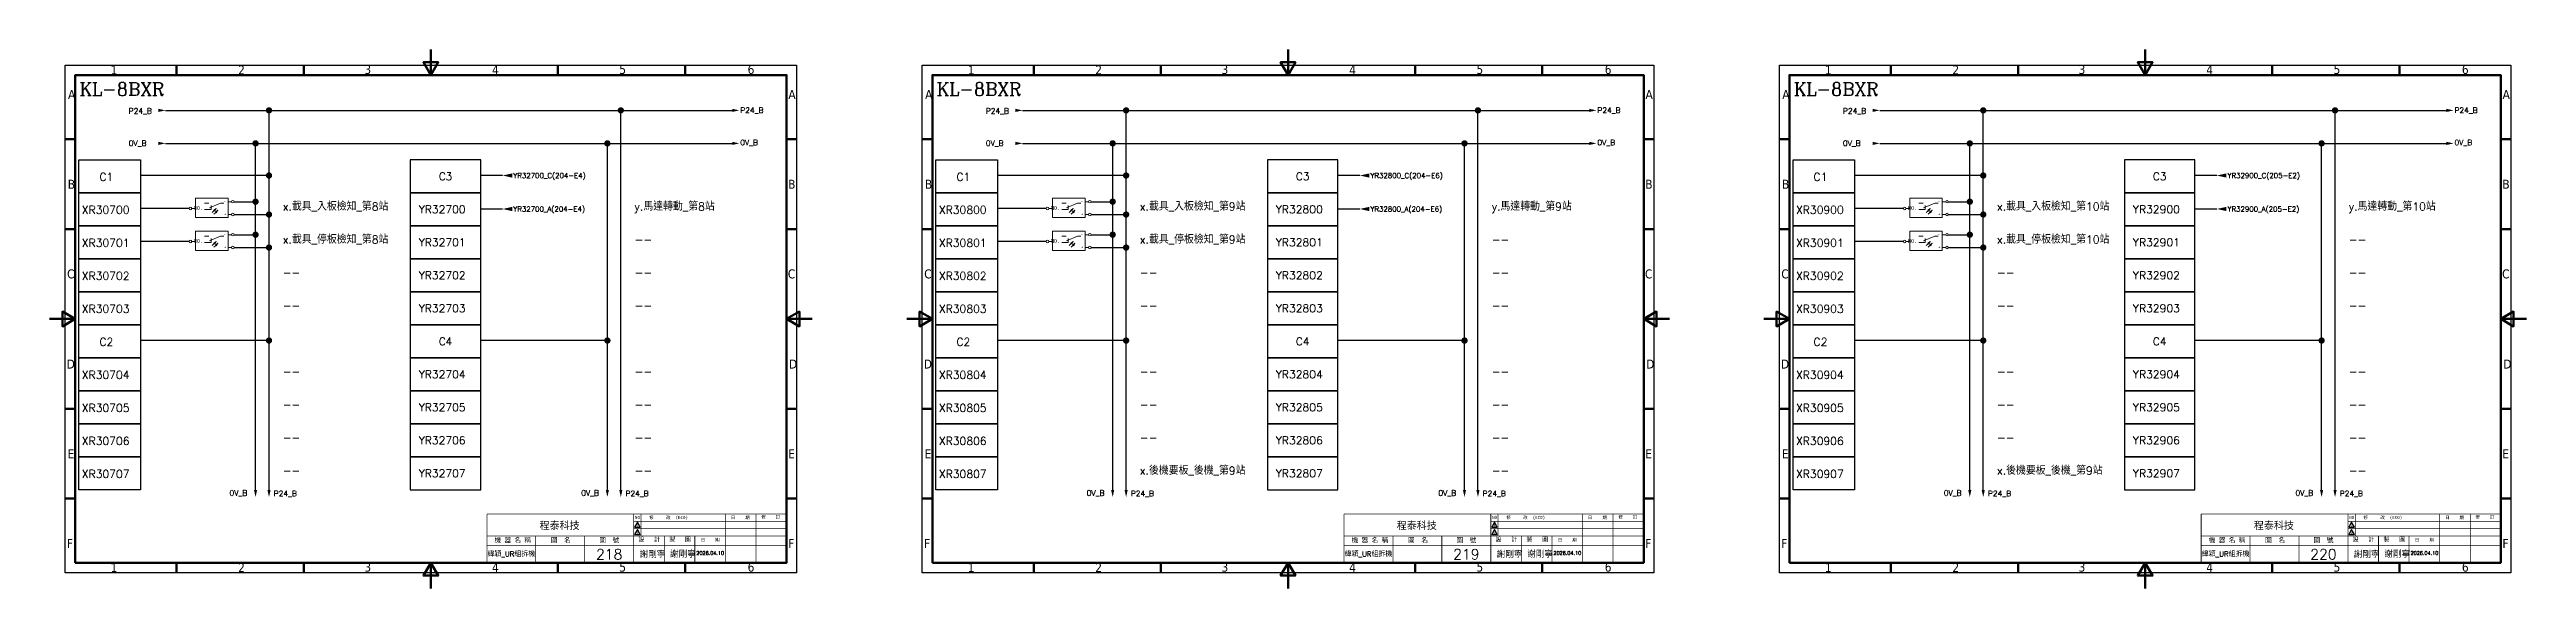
# Model space of a CAD drawing. Header units: millimetres. Extents: x -782 to 3702, y -797 to 1013.
# Drawn here: x 2390 to 3354, y -544 to -334 of the extents above; entities that cross this region are included whole.
import ezdxf

# ---------------------------------------------------------------- set-up
doc = ezdxf.new("R2010")
doc.units = ezdxf.units.MM
for name, color, linetype in [('5', 7, 'Continuous'), ('MAIN', 7, 'Continuous'), ('TEXT', 7, 'Continuous')]:
    doc.layers.add(name, color=color, linetype=linetype)
doc.layers.add('圖框 (ISO)', color=7, linetype='Continuous', lineweight=70)
doc.styles.add('CHINESE', font='complex.shx', dxfattribs={"bigfont": 'chineset.shx'})
doc.styles.add('RUBONM', font='COMPLEX.shx', dxfattribs={"bigfont": 'chineset.shx'})
doc.styles.get("Standard").update_dxf_attribs({"font": 'txt.shx', "height": 2, "bigfont": 'chineset.shx'})
doc.styles.add('STYLE1', font='', dxfattribs={"height": 30})
doc.styles.add('符號字型1.0', font='kaiu.ttf', dxfattribs={"height": 1})
doc.styles.add('註記文字 (ISO)', font='tahoma.ttf')
doc.styles.get('STYLE1').set_extended_font_data('MingLiU')

# ---------------------------------------------------------------- blocks, each defined once
blk = doc.blocks.new('箭號')
at = {"layer": 'MAIN'}
blk.add_lwpolyline([(0, 0, 2, 0, 0), (0, -4.5, 0, 0, 0)], format="xyseb", dxfattribs=at)
blk = doc.blocks.new('A$C22F94081')
at = {"color": 0, "linetype": 'ByBlock', "lineweight": 13}
for p, q in [((15.17, 1.32), (2.5, 1.32)), ((2.5, 1.32), (2.5, -6.18)), ((15.17, -6.18), (15.17, 1.32)), ((16.5, 0), (15.17, 0)), ((1, -2.66), (2.5, -2.66)), ((2.5, -6.18), (15.17, -6.18)), ((7.71, -0.52), (6.02, -0.52)), ((8.52, -3.02), (6.02, -3.02)), ((12.21, -0.52), (7.89, -2.39)), ((8.52, -1.46), (8.52, -3.02)), ((9.51, -3.64), (8.94, -4.21)), ((9.79, -3.36), (9.51, -3.64)), ((10.5, -2.65), (9.58, -3.15)), ((10, -3.57), (9.58, -3.15)), ((10.21, -4.35), (9.65, -4.91)), ((10.5, -2.65), (9.79, -3.36)), ((9.79, -3.36), (9.93, -3.5)), ((9.93, -3.5), (10, -3.57)), ((10.5, -2.65), (10, -3.57)), ((10.5, -4.06), (10.21, -4.35)), ((11.2, -3.36), (10.28, -3.85)), ((10.71, -4.28), (10.28, -3.85)), ((11.2, -3.36), (10.5, -4.06)), ((10.5, -4.06), (10.64, -4.21)), ((10.64, -4.21), (10.71, -4.28)), ((11.2, -3.36), (10.71, -4.28)), ((12.21, -0.52), (13.52, -0.52)), ((16.5, -5), (15.17, -5))]:
    blk.add_line(p, q, dxfattribs=at)
for centre in [(17, 0), (0.5, -2.66), (17, -5)]:
    blk.add_circle(centre, 0.5, dxfattribs=at)
for points in [[(10.5, -2.65), (10, -3.57), (9.58, -3.15)], [(11.2, -3.36), (10.71, -4.28), (10.28, -3.85)]]:
    blk.add_solid(points, dxfattribs=at)
at = {"color": 0, "linetype": 'ByBlock', "lineweight": 13, "style": '符號字型1.0'}
for s, p in [('_', (13.44, 0.21)), ('+', (13.61, -5.4))]:
    blk.add_text(s, height=1, dxfattribs=at).set_placement(p)
at = {"ltscale": 2, "insert": (5.34, -1.71), "char_height": 1.5, "width": 2.0159, "attachment_point": 3}
blk.add_mtext('{\\fDFKai-SB|b0|i0|c136|p65;NO.}', dxfattribs=at)
blk = doc.blocks.new('A$C0CEA0B25')
for p, q in [((6.1, 203.9), (290.9, 203.9)), ((6.1, 6.1), (6.1, 203.9)), ((290.9, 203.9), (290.9, 6.1)), ((290.9, 6.1), (6.1, 6.1))]:
    blk.add_line(p, q)
at = {"const_width": 0.286}
for points in [[(170.31, 29.05), (287, 29.05)], [(170.31, 29.05), (170.31, 10)], [(227.47, 29.05), (227.47, 10)], [(230.32, 29.05), (230.32, 20.48)], [(263.19, 29.05), (263.19, 10)], [(275.09, 29.05), (275.09, 10)], [(170.31, 20.48), (287, 20.48)], [(189.36, 20.48), (189.36, 10)], [(208.41, 20.48), (208.41, 10)], [(227.47, 26.19), (287, 26.19)], [(227.47, 23.34), (287, 23.34)], [(239.37, 20.48), (239.37, 10)], [(251.28, 20.48), (251.28, 10)], [(170.31, 16.67), (287, 16.67)], [(170.31, 10), (287, 10)]]:
    blk.add_lwpolyline(points, dxfattribs=at)
at = {"layer": '5'}
for points in [[(229.98, 23.91), (228.9, 25.79), (227.81, 23.91)], [(229.98, 21.05), (228.9, 22.93), (227.81, 21.05)]]:
    blk.add_lwpolyline(points, close=True, dxfattribs=at)
at = {"layer": '圖框 (ISO)'}
for p, q in [((49.5, 200), (49.5, 203.9)), ((99, 200), (99, 203.9)), ((198, 200), (198, 203.9)), ((247.5, 200), (247.5, 203.9)), ((10, 175), (6.1, 175)), ((287, 175), (290.9, 175)), ((10, 140), (6.1, 140)), ((287, 140), (290.9, 140)), ((10, 70), (6.1, 70)), ((287, 70), (290.9, 70)), ((10, 35), (6.1, 35)), ((287, 35), (290.9, 35)), ((49.5, 10), (49.5, 6.1)), ((49.5, 6.1), (49.5, 10)), ((99, 10), (99, 6.1)), ((198, 10), (198, 6.1)), ((247.5, 10), (247.5, 6.1))]:
    blk.add_line(p, q, dxfattribs=at)
at = {"layer": '圖框 (ISO)', "flags": 128}
for points in [[(148.5, 210), (148.5, 200), (145.61, 205), (151.39, 205), (148.5, 200)], [(10, 10), (10, 200), (287, 200), (287, 10), (10, 10)], [(0, 105), (10, 105), (5, 107.89), (5, 102.11), (10, 105)], [(297, 105), (287, 105), (292, 107.89), (292, 102.11), (287, 105)], [(148.5, 0), (148.5, 10), (145.61, 5), (151.39, 5), (148.5, 10)]]:
    blk.add_lwpolyline(points, dxfattribs=at)
at = {"layer": '5'}
for s, height, style, p in [('機 器 名 稱', 1.905, 'RUBONM', (173.3, 17.71)), ('圖  名', 1.905, 'RUBONM', (195.24, 17.71)), ('圖  號', 1.905, 'RUBONM', (214.09, 17.71)), ('NO', 1.238, 'STYLE1', (227.98, 27.05)), ('2', 1.14, 'STYLE1', (228.5, 21.31)), ('1', 1.14, 'STYLE1', (228.5, 24.17)), ('設   計', 1.705, 'RUBONM', (229.32, 18.12)), ('修     改  (ECO)', 1.2383, 'STYLE1', (233.51, 27.05)), ('製   圖', 1.705, 'RUBONM', (241.32, 18.12)), ('日    期', 1.238, 'STYLE1', (253.59, 18.36)), ('日    期', 1.238, 'STYLE1', (265.33, 27.05)), ('修    訂', 1.238, 'STYLE1', (277.17, 27.21))]:
    blk.add_text(s, height=height, dxfattribs=dict(at, style=style)).set_placement(p)
at = {"layer": 'TEXT', "style": 'STYLE1'}
blk.add_text('程泰科技', height=2.858, dxfattribs=at).set_placement((190.84, 23.14))
at = {"layer": '圖框 (ISO)', "char_height": 3.5, "attachment_point": 7, "style": '註記文字 (ISO)'}
for s, insert in [('1', (23.78, 200.33)), ('2', (73.44, 200.33)), ('3', (122.6, 200.4)), ('4', (172.33, 200.33)), ('5', (221.88, 200.4)), ('6', (271.85, 200.4)), ('A', (7.21, 190.75)), ('A', (287.71, 190.75)), ('B', (7.11, 155.75)), ('B', (287.62, 155.75)), ('C', (6.83, 120.75)), ('C', (287.5, 120.75)), ('D', (6.67, 85.69)), ('D', (287.97, 85.69)), ('E', (7.04, 50.75)), ('E', (287.62, 50.75)), ('F', (6.77, 15.75)), ('1', (23.78, 6.43)), ('2', (73.44, 6.43)), ('3', (122.6, 6.5)), ('4', (172.33, 6.43)), ('5', (221.88, 6.5)), ('6', (271.85, 6.5)), ('F', (287.64, 15.75))]:
    blk.add_mtext(s, dxfattribs=dict(at, insert=insert))
blk = doc.blocks.new('圖框2')
blk.add_blockref('A$C0CEA0B25', (0, 0))
at = {"color": 7, "ltscale": 2, "insert": (179.84, 13.33), "char_height": 2, "attachment_point": 5}
blk.add_mtext_dynamic_manual_height_columns('緯穎_UR組拆機', width=19.0512, gutter_width=10, heights=[0], dxfattribs=at)
at = {"ltscale": 2, "attachment_point": 1}
for s, insert, char_height in [('謝剛寧', (229.73, 14.49), 2.5), ('謝剛寧', (241.61, 14.58), 2.5), ('2026.04.10', (251.88, 14.49), 1.4)]:
    blk.add_mtext(s, dxfattribs=dict(at, insert=insert, char_height=char_height))

msp = doc.modelspace()

# ---------------------------------------------------------------- linework, layer by layer
for p, q in [((2434.69, -358.21), (2518.62, -358.21)), ((2474.98, -506.11), (2474.98, -358.21)), ((2518.62, -358.21), (2655.37, -358.21)), ((2611.98, -506.11), (2611.98, -358.21)), ((2768.46, -358.21), (2852.39, -358.21)), ((2808.75, -506.11), (2808.75, -358.21)), ((2852.39, -358.21), (2989.14, -358.21)), ((2945.75, -506.11), (2945.75, -358.21)), ((3102.23, -358.21), (3186.16, -358.21)), ((3142.52, -506.11), (3142.52, -358.21)), ((3186.16, -358.21), (3322.91, -358.21)), ((3279.52, -506.11), (3279.52, -358.21)), ((2434.69, -371.07), (2518.62, -371.07)), ((2469.74, -506.11), (2469.74, -371.07)), ((2518.62, -371.07), (2655.37, -371.07)), ((2606.74, -506.11), (2606.74, -371.07)), ((2768.46, -371.07), (2852.39, -371.07)), ((2803.51, -506.11), (2803.51, -371.07)), ((2852.39, -371.07), (2989.14, -371.07)), ((2940.51, -506.11), (2940.51, -371.07)), ((3102.23, -371.07), (3186.16, -371.07)), ((3137.28, -506.11), (3137.28, -371.07)), ((3186.16, -371.07), (3322.91, -371.07)), ((3274.28, -506.11), (3274.28, -371.07))]:
    msp.add_line(p, q)
at = {"ltscale": 2}
for p, q in [((2474.98, -383.59), (2424.9, -383.59)), ((2565.93, -383.59), (2557.42, -383.59)), ((2808.75, -383.59), (2758.67, -383.59)), ((2899.7, -383.59), (2891.19, -383.59)), ((3142.52, -383.59), (3092.44, -383.59)), ((3233.47, -383.59), (3224.96, -383.59)), ((2461.37, -393.79), (2469.74, -393.79)), ((2795.14, -393.79), (2803.51, -393.79)), ((3128.91, -393.79), (3137.28, -393.79)), ((2443.87, -396.45), (2424.9, -396.45)), ((2461.37, -398.79), (2474.98, -398.79)), ((2557.42, -396.63), (2565.93, -396.63)), ((2777.64, -396.45), (2758.67, -396.45)), ((2795.14, -398.79), (2808.75, -398.79)), ((2891.19, -396.63), (2899.7, -396.63)), ((3111.41, -396.45), (3092.44, -396.45)), ((3128.91, -398.79), (3142.52, -398.79)), ((3224.96, -396.63), (3233.47, -396.63)), ((2443.87, -409.31), (2424.9, -409.31)), ((2461.37, -406.65), (2469.74, -406.65)), ((2461.37, -411.65), (2474.98, -411.65)), ((2777.64, -409.31), (2758.67, -409.31)), ((2795.14, -406.65), (2803.51, -406.65)), ((2795.14, -411.65), (2808.75, -411.65)), ((3111.41, -409.31), (3092.44, -409.31)), ((3128.91, -406.65), (3137.28, -406.65)), ((3128.91, -411.65), (3142.52, -411.65)), ((2474.98, -447.89), (2424.9, -447.89)), ((2606.74, -447.89), (2557.42, -447.89)), ((2808.75, -447.89), (2758.67, -447.89)), ((2940.51, -447.89), (2891.19, -447.89)), ((3142.52, -447.89), (3092.44, -447.89)), ((3274.28, -447.89), (3224.96, -447.89))]:
    msp.add_line(p, q, dxfattribs=at)
at = {"const_width": 1.23}
for points in [[(2474.37, -358.21, 1), (2475.59, -358.21, 1)], [(2611.37, -358.21, 1), (2612.59, -358.21, 1)], [(2808.14, -358.21, 1), (2809.36, -358.21, 1)], [(2945.14, -358.21, 1), (2946.36, -358.21, 1)], [(3141.91, -358.21, 1), (3143.13, -358.21, 1)], [(3278.91, -358.21, 1), (3280.14, -358.21, 1)], [(2469.13, -371.07, 1), (2470.36, -371.07, 1)], [(2606.13, -371.07, 1), (2607.36, -371.07, 1)], [(2802.9, -371.07, 1), (2804.13, -371.07, 1)], [(2939.9, -371.07, 1), (2941.13, -371.07, 1)], [(3136.67, -371.07, 1), (3137.9, -371.07, 1)], [(3273.67, -371.07, 1), (3274.9, -371.07, 1)], [(2474.37, -383.59, 1), (2475.59, -383.59, 1)], [(2808.14, -383.59, 1), (2809.36, -383.59, 1)], [(3141.91, -383.59, 1), (3143.13, -383.59, 1)], [(2469.13, -393.79, 1), (2470.36, -393.79, 1)], [(2802.9, -393.79, 1), (2804.13, -393.79, 1)], [(3136.67, -393.79, 1), (3137.9, -393.79, 1)], [(2474.37, -398.79, 1), (2475.59, -398.79, 1)], [(2808.14, -398.79, 1), (2809.36, -398.79, 1)], [(3141.91, -398.79, 1), (3143.13, -398.79, 1)], [(2469.13, -406.65, 1), (2470.36, -406.65, 1)], [(2474.37, -411.65, 1), (2475.59, -411.65, 1)], [(2802.9, -406.65, 1), (2804.13, -406.65, 1)], [(2808.14, -411.65, 1), (2809.36, -411.65, 1)], [(3136.67, -406.65, 1), (3137.9, -406.65, 1)], [(3141.91, -411.65, 1), (3143.13, -411.65, 1)], [(2474.37, -447.89, 1), (2475.59, -447.89, 1)], [(2474.37, -447.89, 1), (2475.59, -447.89, 1)], [(2606.13, -447.89, 1), (2607.36, -447.89, 1)], [(2808.14, -447.89, 1), (2809.36, -447.89, 1)], [(2808.14, -447.89, 1), (2809.36, -447.89, 1)], [(2939.9, -447.89, 1), (2941.13, -447.89, 1)], [(3141.91, -447.89, 1), (3143.13, -447.89, 1)], [(3141.91, -447.89, 1), (3143.13, -447.89, 1)], [(3273.67, -447.89, 1), (3274.9, -447.89, 1)]]:
    msp.add_lwpolyline(points, format="xyb", close=True, dxfattribs=at)
at = {"color": 7, "ltscale": 2}
for points in [[(2400.91, -377.5), (2424.9, -377.5), (2424.9, -390.36), (2400.91, -390.36)], [(2557.42, -377.5), (2530, -377.5), (2530, -390.36), (2557.42, -390.36)], [(2734.68, -377.5), (2758.67, -377.5), (2758.67, -390.36), (2734.68, -390.36)], [(2891.19, -377.5), (2863.77, -377.5), (2863.77, -390.36), (2891.19, -390.36)], [(3068.45, -377.5), (3092.44, -377.5), (3092.44, -390.36), (3068.45, -390.36)], [(3224.96, -377.5), (3197.54, -377.5), (3197.54, -390.36), (3224.96, -390.36)], [(2400.91, -390.36), (2424.9, -390.36), (2424.9, -403.22), (2400.91, -403.22)], [(2557.42, -390.36), (2530, -390.36), (2530, -403.22), (2557.42, -403.22)], [(2734.68, -390.36), (2758.67, -390.36), (2758.67, -403.22), (2734.68, -403.22)], [(2891.19, -390.36), (2863.77, -390.36), (2863.77, -403.22), (2891.19, -403.22)], [(3068.45, -390.36), (3092.44, -390.36), (3092.44, -403.22), (3068.45, -403.22)], [(3224.96, -390.36), (3197.54, -390.36), (3197.54, -403.22), (3224.96, -403.22)], [(2400.91, -403.22), (2424.9, -403.22), (2424.9, -416.08), (2400.91, -416.08)], [(2557.42, -403.22), (2530, -403.22), (2530, -416.08), (2557.42, -416.08)], [(2734.68, -403.22), (2758.67, -403.22), (2758.67, -416.08), (2734.68, -416.08)], [(2891.19, -403.22), (2863.77, -403.22), (2863.77, -416.08), (2891.19, -416.08)], [(3068.45, -403.22), (3092.44, -403.22), (3092.44, -416.08), (3068.45, -416.08)], [(3224.96, -403.22), (3197.54, -403.22), (3197.54, -416.08), (3224.96, -416.08)], [(2400.91, -416.08), (2424.9, -416.08), (2424.9, -428.94), (2400.91, -428.94)], [(2557.42, -416.08), (2530, -416.08), (2530, -428.94), (2557.42, -428.94)], [(2734.68, -416.08), (2758.67, -416.08), (2758.67, -428.94), (2734.68, -428.94)], [(2891.19, -416.08), (2863.77, -416.08), (2863.77, -428.94), (2891.19, -428.94)], [(3068.45, -416.08), (3092.44, -416.08), (3092.44, -428.94), (3068.45, -428.94)], [(3224.96, -416.08), (3197.54, -416.08), (3197.54, -428.94), (3224.96, -428.94)], [(2400.91, -428.94), (2424.9, -428.94), (2424.9, -441.81), (2400.91, -441.81)], [(2557.42, -428.94), (2530, -428.94), (2530, -441.81), (2557.42, -441.81)], [(2734.68, -428.94), (2758.67, -428.94), (2758.67, -441.81), (2734.68, -441.81)], [(2891.19, -428.94), (2863.77, -428.94), (2863.77, -441.81), (2891.19, -441.81)], [(3068.45, -428.94), (3092.44, -428.94), (3092.44, -441.81), (3068.45, -441.81)], [(3224.96, -428.94), (3197.54, -428.94), (3197.54, -441.81), (3224.96, -441.81)], [(2400.91, -441.81), (2424.9, -441.81), (2424.9, -454.67), (2400.91, -454.67)], [(2557.42, -441.81), (2530, -441.81), (2530, -454.67), (2557.42, -454.67)], [(2734.68, -441.81), (2758.67, -441.81), (2758.67, -454.67), (2734.68, -454.67)], [(2891.19, -441.81), (2863.77, -441.81), (2863.77, -454.67), (2891.19, -454.67)], [(3068.45, -441.81), (3092.44, -441.81), (3092.44, -454.67), (3068.45, -454.67)], [(3224.96, -441.81), (3197.54, -441.81), (3197.54, -454.67), (3224.96, -454.67)], [(2400.91, -454.67), (2424.9, -454.67), (2424.9, -467.53), (2400.91, -467.53)], [(2557.42, -454.67), (2530, -454.67), (2530, -467.53), (2557.42, -467.53)], [(2734.68, -454.67), (2758.67, -454.67), (2758.67, -467.53), (2734.68, -467.53)], [(2891.19, -454.67), (2863.77, -454.67), (2863.77, -467.53), (2891.19, -467.53)], [(3068.45, -454.67), (3092.44, -454.67), (3092.44, -467.53), (3068.45, -467.53)], [(3224.96, -454.67), (3197.54, -454.67), (3197.54, -467.53), (3224.96, -467.53)], [(2400.91, -467.53), (2424.9, -467.53), (2424.9, -480.39), (2400.91, -480.39)], [(2557.42, -467.53), (2530, -467.53), (2530, -480.39), (2557.42, -480.39)], [(2734.68, -467.53), (2758.67, -467.53), (2758.67, -480.39), (2734.68, -480.39)], [(2891.19, -467.53), (2863.77, -467.53), (2863.77, -480.39), (2891.19, -480.39)], [(3068.45, -467.53), (3092.44, -467.53), (3092.44, -480.39), (3068.45, -480.39)], [(3224.96, -467.53), (3197.54, -467.53), (3197.54, -480.39), (3224.96, -480.39)], [(2400.91, -480.39), (2424.9, -480.39), (2424.9, -493.25), (2400.91, -493.25)], [(2557.42, -480.39), (2530, -480.39), (2530, -493.25), (2557.42, -493.25)], [(2734.68, -480.39), (2758.67, -480.39), (2758.67, -493.25), (2734.68, -493.25)], [(2891.19, -480.39), (2863.77, -480.39), (2863.77, -493.25), (2891.19, -493.25)], [(3068.45, -480.39), (3092.44, -480.39), (3092.44, -493.25), (3068.45, -493.25)], [(3224.96, -480.39), (3197.54, -480.39), (3197.54, -493.25), (3224.96, -493.25)], [(2400.91, -493.25), (2424.9, -493.25), (2424.9, -506.11), (2400.91, -506.11)], [(2557.42, -493.25), (2530, -493.25), (2530, -506.11), (2557.42, -506.11)], [(2734.68, -493.25), (2758.67, -493.25), (2758.67, -506.11), (2734.68, -506.11)], [(2891.19, -493.25), (2863.77, -493.25), (2863.77, -506.11), (2891.19, -506.11)], [(3068.45, -493.25), (3092.44, -493.25), (3092.44, -506.11), (3068.45, -506.11)], [(3224.96, -493.25), (3197.54, -493.25), (3197.54, -506.11), (3224.96, -506.11)]]:
    msp.add_lwpolyline(points, close=True, dxfattribs=at)

# ---------------------------------------------------------------- block references
for p in [(2389.51, -544.49), (2723.29, -544.49), (3057.06, -544.49)]:
    msp.add_blockref('圖框2', p, dxfattribs=at)
at = {"xscale": 0.6143999999999323, "yscale": 0.6143999999999323, "zscale": 0.6143999999999323, "rotation": 90}
for p in [(2431.9, -358.21), (2655.37, -358.21), (2765.67, -358.21), (2989.14, -358.21), (3099.44, -358.21), (3322.91, -358.21), (2431.9, -371.07), (2655.37, -371.07), (2765.67, -371.07), (2989.14, -371.07), (3099.44, -371.07), (3322.91, -371.07)]:
    msp.add_blockref('箭號', p, dxfattribs=at)
for p in [(2443.87, -393.79), (2777.64, -393.79), (3111.41, -393.79), (2443.87, -406.65), (2777.64, -406.65), (3111.41, -406.65)]:
    msp.add_blockref('A$C22F94081', p)
at = {"xscale": 0.6143999999999323, "yscale": 0.6143999999999323, "zscale": 0.6143999999999323}
for p in [(2469.74, -506.11), (2474.98, -506.11), (2606.74, -506.11), (2611.98, -506.11), (2803.51, -506.11), (2808.75, -506.11), (2940.51, -506.11), (2945.75, -506.11), (3137.28, -506.11), (3142.52, -506.11), (3274.28, -506.11), (3279.52, -506.11)]:
    msp.add_blockref('箭號', p, dxfattribs=at)
at = {"layer": 'MAIN', "xscale": 0.8241600000001199, "yscale": 0.8241599999964819, "zscale": 0.8241600000001199, "rotation": 270}
for p in [(2569.68, -383.59), (2903.45, -383.59), (3237.22, -383.59), (2569.68, -396.63), (2903.45, -396.63), (3237.22, -396.63)]:
    msp.add_blockref('箭號', p, dxfattribs=at)

# ---------------------------------------------------------------- texts
at = {"style": 'CHINESE'}
for s, p in [('P24_B', (2420.34, -359.5)), ('P24_B', (2658.48, -359.22)), ('P24_B', (2754.11, -359.5)), ('P24_B', (2992.25, -359.22)), ('P24_B', (3087.88, -359.5)), ('P24_B', (3326.02, -359.22)), ('0V_B', (2420.34, -372.08)), ('0V_B', (2658.48, -371.8)), ('0V_B', (2754.11, -372.08)), ('0V_B', (2992.25, -371.8)), ('0V_B', (3087.88, -372.08)), ('0V_B', (3326.02, -371.8)), ('0V_B', (2459.61, -508.35)), ('P24_B', (2476.8, -508.56)), ('0V_B', (2596.56, -508.35)), ('P24_B', (2613.8, -508.56)), ('0V_B', (2793.39, -508.35)), ('P24_B', (2810.57, -508.56)), ('0V_B', (2930.33, -508.35)), ('P24_B', (2947.57, -508.56)), ('0V_B', (3127.16, -508.35)), ('P24_B', (3144.34, -508.56)), ('0V_B', (3264.1, -508.35)), ('P24_B', (3281.34, -508.56))]:
    msp.add_text(s, height=2.15, dxfattribs=at).set_placement(p)
for s, height, p in [('C1', 3.072, (2408.9, -385.65)), ('YR32700_C(204-E4)  ', 2, (2570.11, -384.61)), ('C1', 3.072, (2742.67, -385.65)), ('YR32800_C(204-E6)  ', 2, (2903.88, -384.61)), ('C1', 3.072, (3076.44, -385.65)), ('YR32900_C(205-E2)  ', 2, (3237.65, -384.61)), ('XR30700', 3.072, (2402.09, -398.51)), ('x.載具_入板檢知_第8站', 3.072, (2480.33, -397.21)), ('YR32700', 3.072, (2533.26, -398.29)), ('YR32700_A(204-E4) ', 2, (2570.11, -397.65)), ('y.馬達轉動_第8站', 3.072, (2617.33, -397.21)), ('XR30800', 3.072, (2735.86, -398.51)), ('x.載具_入板檢知_第9站', 3.072, (2814.1, -397.21)), ('YR32800', 3.072, (2867.03, -398.29)), ('YR32800_A(204-E6) ', 2, (2903.88, -397.65)), ('y.馬達轉動_第9站', 3.072, (2951.1, -397.21)), ('XR30900', 3.072, (3069.63, -398.51)), ('x.載具_入板檢知_第10站', 3.072, (3147.87, -397.21)), ('YR32900', 3.072, (3200.8, -398.29)), ('YR32900_A(205-E2) ', 2, (3237.65, -397.65)), ('y.馬達轉動_第10站', 3.072, (3284.87, -397.21)), ('XR30701', 3.072, (2402.09, -411.37)), ('x.載具_停板檢知_第8站', 3.072, (2480.33, -410.07)), ('YR32701', 3.072, (2533.26, -411.16)), ('--', 3.072, (2617.33, -410.07)), ('XR30801', 3.072, (2735.86, -411.37)), ('x.載具_停板檢知_第9站', 3.072, (2814.1, -410.07)), ('YR32801', 3.072, (2867.03, -411.16)), ('--', 3.072, (2951.1, -410.07)), ('XR30901', 3.072, (3069.63, -411.37)), ('x.載具_停板檢知_第10站', 3.072, (3147.87, -410.07)), ('YR32901', 3.072, (3200.8, -411.16)), ('--', 3.072, (3284.87, -410.07)), ('XR30702', 3.072, (2402.09, -424.23)), ('--', 3.072, (2480.33, -422.93)), ('YR32702', 3.072, (2533.26, -424.02)), ('--', 3.072, (2617.33, -422.93)), ('XR30802', 3.072, (2735.86, -424.23)), ('--', 3.072, (2814.1, -422.93)), ('YR32802', 3.072, (2867.03, -424.02)), ('--', 3.072, (2951.1, -422.93)), ('XR30902', 3.072, (3069.63, -424.23)), ('--', 3.072, (3147.87, -422.93)), ('YR32902', 3.072, (3200.8, -424.02)), ('--', 3.072, (3284.87, -422.93)), ('XR30703', 3.072, (2402.09, -437.09)), ('YR32703', 3.072, (2533.26, -436.88)), ('XR30803', 3.072, (2735.86, -437.09)), ('YR32803', 3.072, (2867.03, -436.88)), ('XR30903', 3.072, (3069.63, -437.09)), ('YR32903', 3.072, (3200.8, -436.88)), ('--', 3.072, (2480.33, -435.79)), ('--', 3.072, (2617.33, -435.79)), ('--', 3.072, (2814.1, -435.79)), ('--', 3.072, (2951.1, -435.79)), ('--', 3.072, (3147.87, -435.79)), ('--', 3.072, (3284.87, -435.79)), ('C2', 3.072, (2408.9, -449.95)), ('C2', 3.072, (2742.67, -449.95)), ('C2', 3.072, (3076.44, -449.95)), ('XR30704', 3.072, (2402.09, -462.81)), ('--', 3.072, (2480.33, -461.52)), ('YR32704', 3.072, (2533.26, -462.6)), ('--', 3.072, (2617.33, -461.52)), ('XR30804', 3.072, (2735.86, -462.81)), ('--', 3.072, (2814.1, -461.52)), ('YR32804', 3.072, (2867.03, -462.6)), ('--', 3.072, (2951.1, -461.52)), ('XR30904', 3.072, (3069.63, -462.81)), ('--', 3.072, (3147.87, -461.52)), ('YR32904', 3.072, (3200.8, -462.6)), ('--', 3.072, (3284.87, -461.52)), ('XR30705', 3.072, (2402.09, -475.68)), ('YR32705', 3.072, (2533.26, -475.46)), ('XR30805', 3.072, (2735.86, -475.68)), ('YR32805', 3.072, (2867.03, -475.46)), ('XR30905', 3.072, (3069.63, -475.68)), ('YR32905', 3.072, (3200.8, -475.46)), ('--', 3.072, (2480.33, -474.38)), ('--', 3.072, (2617.33, -474.38)), ('--', 3.072, (2814.1, -474.38)), ('--', 3.072, (2951.1, -474.38)), ('--', 3.072, (3147.87, -474.38)), ('--', 3.072, (3284.87, -474.38)), ('XR30706', 3.072, (2402.09, -488.54)), ('--', 3.072, (2480.33, -487.24)), ('YR32706', 3.072, (2533.26, -488.32)), ('--', 3.072, (2617.33, -487.24)), ('XR30806', 3.072, (2735.86, -488.54)), ('--', 3.072, (2814.1, -487.24)), ('YR32806', 3.072, (2867.03, -488.32)), ('--', 3.072, (2951.1, -487.24)), ('XR30906', 3.072, (3069.63, -488.54)), ('--', 3.072, (3147.87, -487.24)), ('YR32906', 3.072, (3200.8, -488.32)), ('--', 3.072, (3284.87, -487.24)), ('XR30707', 3.072, (2402.09, -501.4)), ('--', 3.072, (2480.33, -500.1)), ('YR32707', 3.072, (2533.26, -501.18)), ('--', 3.072, (2617.33, -500.1)), ('XR30807', 3.072, (2735.86, -501.4)), ('x.後機要板_後機_第9站', 3.072, (2814.1, -500.1)), ('YR32807', 3.072, (2867.03, -501.18)), ('--', 3.072, (2951.1, -500.1)), ('XR30907', 3.072, (3069.63, -501.4)), ('x.後機要板_後機_第9站', 3.072, (3147.87, -500.1)), ('YR32907', 3.072, (3200.8, -501.18)), ('--', 3.072, (3284.87, -500.1))]:
    msp.add_text(s, height=height).set_placement(p)
at = {"char_height": 5.135, "width": 31.5193, "attachment_point": 1, "style": 'CHINESE'}
for insert in [(2401.15, -347.33), (2734.92, -347.33), (3068.69, -347.33)]:
    msp.add_mtext('KL-8BXR', dxfattribs=dict(at, insert=insert))
at = {"color": 7, "ltscale": 2, "attachment_point": 5}
for s, insert, char_height, width in [('C3', (2543.71, -383.93), 3, 27.4256), ('C3', (2877.48, -383.93), 3, 27.4256), ('C3', (3211.25, -383.93), 3, 27.4256), ('C4', (2543.71, -448.24), 3, 27.4256), ('C4', (2877.48, -448.24), 3, 27.4256), ('C4', (3211.25, -448.24), 3, 27.4256), ('218', (2607.45, -531.16), 4, 19.0512), ('219', (2941.22, -531.16), 4, 19.0512), ('220', (3274.99, -531.16), 4, 19.0512)]:
    msp.add_mtext(s, dxfattribs=dict(at, insert=insert, char_height=char_height, width=width))

doc.saveas('drawing.dxf')
